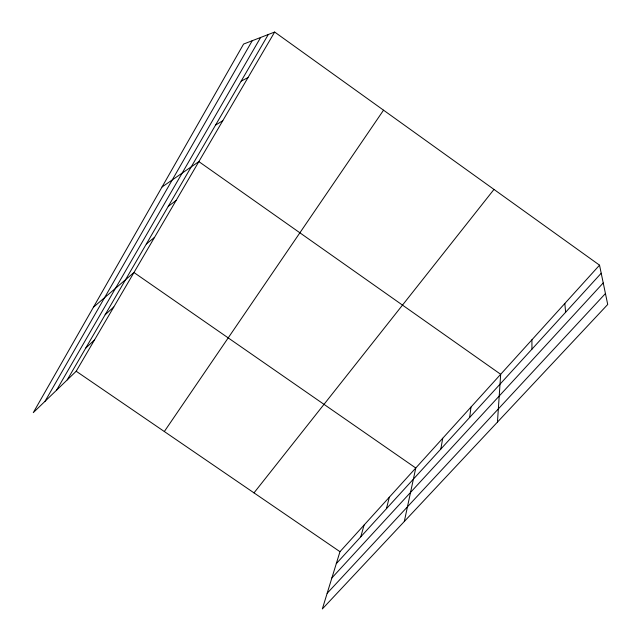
<?xml version="1.0" encoding="UTF-8"?>
<svg xmlns="http://www.w3.org/2000/svg" width="641" height="641" viewBox="0 0 641 641"><rect width="100%" height="100%" fill="white"/><g stroke="black" fill="none" stroke-linecap="round" stroke-linejoin="round"><path stroke-width="0.96" d="M497.456 422.107L500.677 374.288L198.854 161.604L162.053 186.964M469.677 417.427L470.975 407.075M440.84 449.045L442.707 438.276M404.303 521.494L415.769 468.01L133.961 272.513L93.45 307.199M386.443 508.674L389.303 497.224M360.771 536.813L364.064 525.083M599.535 265.166L339.97 551.685L322.335 608.95L607.716 304.467L599.535 265.166L274.652 32.05L243.588 44.061L33.284 412.628L76.199 371.243L274.652 32.05M45.03 401.306L252.242 40.72M56.56 390.185L260.623 37.474M67.233 379.889L268.291 34.51M164.328 431.529L383.534 110.18M253.996 492.873L493.979 189.432M336.285 563.663L601.21 273.234M331.894 577.918L603.229 282.945M327.158 593.302L605.441 293.546M85.742 348.103L94.547 339.882M105.148 314.755L113.778 307.015M146.348 243.981L154.529 237.362M168.222 206.402L176.131 200.441M215.536 125.123L222.78 120.708M241.176 81.087L248.011 77.593M76.199 371.243L339.97 551.685M564.825 303.481L565.634 312.231M531.918 339.802L531.95 349.161"/></g></svg>
